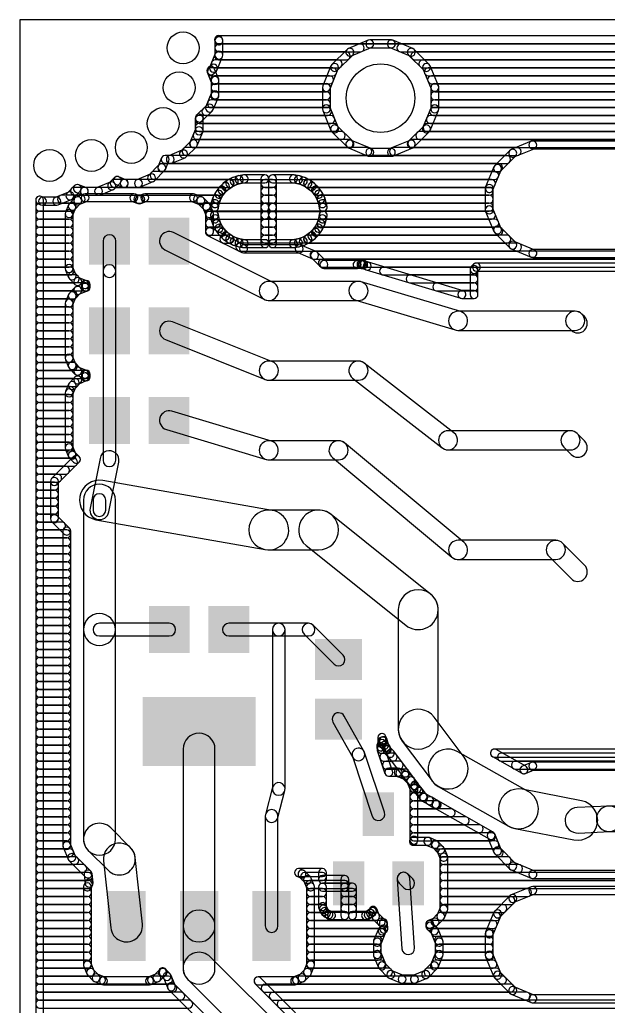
# Model space of a CAD drawing. Extents: x 0 to 96, y 0 to 55.
# Drawn here: x 0 to 18.76, y 23.55 to 55 of the extents above; entities that cross this region are included whole.
import ezdxf

# ---------------------------------------------------------------- set-up
doc = ezdxf.new("R2010")
doc.units = 0
doc.layers.add('16', color=174, linetype='CONTINUOUS')
doc.layers.add('20', color=178, linetype='CONTINUOUS')

# ---------------------------------------------------------------- blocks, each defined once
blk = doc.blocks.new('RECT')
blk.add_solid([(-0.5, -0.5), (0.5, -0.5), (-0.5, 0.5), (0.5, 0.5)])

msp = doc.modelspace()

# ---------------------------------------------------------------- linework, layer by layer
at = {"layer": '16'}
for points in [[(6.4673, 54.378), (6.4526, 54.4136, 1), (6.2179, 54.3164), (6.2327, 54.2808, 1)], [(6.3352, 54.238), (95.365, 54.238, 1), (95.365, 54.492), (6.3352, 54.492, 1)], [(6.339, 54.229), (95.365, 54.229, 1), (95.365, 54.483), (6.339, 54.483, 1)], [(6.477, 53.8746), (6.477, 54.3294, 1), (6.223, 54.3294), (6.223, 53.8746, 1)], [(6.35, 53.975), (10.8542, 53.975, 1), (10.8542, 54.229), (6.35, 54.229, 1)], [(10.4318, 54.054), (9.9459, 53.5682, 1), (10.1256, 53.3886), (10.6114, 53.8744, 1)], [(11.1078, 54.3445), (10.473, 54.0816, 1), (10.5702, 53.8469), (11.205, 54.1099, 1)], [(11.8436, 54.3542), (11.1564, 54.3542, 1), (11.1564, 54.1002), (11.8436, 54.1002, 1)], [(12.527, 54.0816), (11.8922, 54.3445, 1), (11.795, 54.1099), (12.4298, 53.8469, 1)], [(12.1458, 53.975), (61.8542, 53.975, 1), (61.8542, 54.229), (12.1458, 54.229, 1)], [(13.054, 53.5682), (12.5682, 54.054, 1), (12.3886, 53.8744), (12.8744, 53.3886, 1)], [(6.2933, 53.4059), (6.4673, 53.826, 1), (6.2327, 53.9232), (6.0587, 53.5031, 1)], [(6.339, 53.721), (10.4054, 53.721, 1), (10.4054, 53.975), (6.339, 53.975, 1)], [(12.5946, 53.721), (61.4054, 53.721, 1), (61.4054, 53.975), (12.5946, 53.975, 1)], [(6.3403, 53.108), (6.2108, 53.4206, 1), (5.9761, 53.3234), (6.1057, 53.0108, 1)], [(6.1833, 53.2822), (6.2658, 53.3647, 1), (6.0862, 53.5443), (6.0037, 53.4618, 1)], [(6.1068, 53.213), (9.9784, 53.213, 1), (9.9784, 53.467), (6.1068, 53.467, 1)], [(6.2338, 53.467), (10.1514, 53.467, 1), (10.1514, 53.721), (6.2338, 53.721, 1)], [(9.9184, 53.527), (9.6555, 52.8922, 1), (9.8901, 52.795), (10.1531, 53.4298, 1)], [(12.8486, 53.467), (61.1514, 53.467, 1), (61.1514, 53.721), (12.8486, 53.721, 1)], [(13.3445, 52.8922), (13.0816, 53.527, 1), (12.8469, 53.4298), (13.1099, 52.795, 1)], [(13.0216, 53.213), (60.9784, 53.213, 1), (60.9784, 53.467), (13.0216, 53.467, 1)], [(6.212, 52.959), (9.8732, 52.959, 1), (9.8732, 53.213), (6.212, 53.213, 1)], [(6.35, 52.6046), (6.35, 53.0594, 1), (6.096, 53.0594), (6.096, 52.6046, 1)], [(13.1268, 52.959), (60.8732, 52.959, 1), (60.8732, 53.213), (13.1268, 53.213, 1)], [(6.223, 52.705), (9.7728, 52.705, 1), (9.7728, 52.959), (6.223, 52.959, 1)], [(9.6458, 52.8436), (9.6458, 52.1564, 1), (9.8998, 52.1564), (9.8998, 52.8436, 1)], [(13.3542, 52.1564), (13.3542, 52.8436, 1), (13.1002, 52.8436), (13.1002, 52.1564, 1)], [(13.2272, 52.705), (60.7728, 52.705, 1), (60.7728, 52.959), (13.2272, 52.959, 1)], [(6.1663, 52.1359), (6.3403, 52.556, 1), (6.1057, 52.6532), (5.9317, 52.2331, 1)], [(6.212, 52.451), (9.7728, 52.451, 1), (9.7728, 52.705), (6.212, 52.705, 1)], [(13.2272, 52.451), (60.7728, 52.451, 1), (60.7728, 52.705), (13.2272, 52.705, 1)], [(5.8173, 51.7732), (6.1388, 52.0947, 1), (5.9592, 52.2743), (5.6377, 51.9528, 1)], [(6.1067, 52.197), (9.7728, 52.197, 1), (9.7728, 52.451), (6.1067, 52.451, 1)], [(9.6555, 52.1078), (9.9184, 51.473, 1), (10.1531, 51.5702), (9.8901, 52.205, 1)], [(13.0816, 51.473), (13.3445, 52.1078, 1), (13.1099, 52.205), (12.8469, 51.5702, 1)], [(13.2272, 52.197), (60.7728, 52.197, 1), (60.7728, 52.451), (13.2272, 52.451, 1)], [(5.7636, 51.7405), (5.776, 51.7457, 1), (5.6789, 51.9803), (5.6664, 51.9752, 1)], [(5.842, 51.4616), (5.842, 51.8578, 1), (5.588, 51.8578), (5.588, 51.4616, 1)], [(5.715, 51.689), (9.9138, 51.689, 1), (9.9138, 51.943), (5.715, 51.943, 1)], [(5.9344, 51.943), (9.8086, 51.943, 1), (9.8086, 52.197), (5.9344, 52.197, 1)], [(13.0862, 51.689), (60.9138, 51.689, 1), (60.9138, 51.943), (13.0862, 51.943, 1)], [(13.1914, 51.943), (60.8086, 51.943, 1), (60.8086, 52.197), (13.1914, 52.197, 1)], [(5.6583, 50.9929), (5.8323, 51.413, 1), (5.5977, 51.5102), (5.4237, 51.0901, 1)], [(5.715, 51.435), (10.019, 51.435, 1), (10.019, 51.689), (5.715, 51.689, 1)], [(9.9459, 51.4318), (10.4318, 50.9459, 1), (10.6114, 51.1256), (10.1256, 51.6114, 1)], [(12.5682, 50.9459), (13.054, 51.4318, 1), (12.8744, 51.6114), (12.3886, 51.1256, 1)], [(12.981, 51.435), (61.019, 51.435, 1), (61.019, 51.689), (12.981, 51.689, 1)], [(5.6514, 51.181), (10.2494, 51.181, 1), (10.2494, 51.435), (5.6514, 51.435, 1)], [(12.7506, 51.181), (61.2494, 51.181, 1), (61.2494, 51.435), (12.7506, 51.435, 1)], [(5.3093, 50.6302), (5.6308, 50.9517, 1), (5.4512, 51.1313), (5.1297, 50.8098, 1)], [(5.5461, 50.927), (10.5034, 50.927, 1), (10.5034, 51.181), (5.5461, 51.181, 1)], [(10.473, 50.9184), (11.1078, 50.6555, 1), (11.205, 50.8901), (10.5702, 51.1531, 1)], [(11.8922, 50.6555), (12.527, 50.9184, 1), (12.4298, 51.1531), (11.795, 50.8901, 1)], [(12.4966, 50.927), (61.5034, 50.927, 1), (61.5034, 51.181), (12.4966, 51.181, 1)], [(16.3006, 51.1245), (15.6658, 50.8616, 1), (15.763, 50.6269), (16.3978, 50.8899, 1)], [(19.2208, 51.1342), (16.3492, 51.1342, 1), (16.3492, 50.8802), (19.2208, 50.8802, 1)], [(4.6423, 50.2309), (4.7527, 50.4974, 1), (4.518, 50.5946), (4.4077, 50.3281, 1)], [(4.6354, 50.419), (4.7994, 50.419, 1), (4.7994, 50.673), (4.6354, 50.673, 1)], [(4.848, 50.4287), (5.2681, 50.6027, 1), (5.1709, 50.8373), (4.7508, 50.6633, 1)], [(4.7994, 50.419), (15.5162, 50.419, 1), (15.5162, 50.673), (4.7994, 50.673, 1)], [(5.2994, 50.673), (11.0908, 50.673, 1), (11.0908, 50.927), (5.2994, 50.927, 1)], [(11.1564, 50.6458), (11.8436, 50.6458, 1), (11.8436, 50.8998), (11.1564, 50.8998, 1)], [(11.9092, 50.673), (15.849, 50.673, 1), (15.849, 50.927), (11.9092, 50.927, 1)], [(15.6246, 50.834), (15.1387, 50.3482, 1), (15.3184, 50.1686), (15.8042, 50.6544, 1)], [(4.2933, 49.8682), (4.6148, 50.1897, 1), (4.4352, 50.3693), (4.1137, 50.0478, 1)], [(4.5301, 50.165), (15.2622, 50.165, 1), (15.2622, 50.419), (4.5301, 50.419, 1)], [(15.1112, 50.307), (14.8483, 49.6722, 1), (15.0829, 49.575), (15.3459, 50.2098, 1)], [(3.0233, 49.6142), (3.1956, 49.7865, 1), (3.016, 49.9661), (2.8437, 49.7938, 1)], [(3.0572, 49.759), (3.28, 49.6667, 1), (3.3772, 49.9013), (3.1544, 49.9937, 1)], [(3.832, 49.6667), (4.2521, 49.8407, 1), (4.1549, 50.0753), (3.7348, 49.9013, 1)], [(4.2834, 49.911), (15.1373, 49.911, 1), (15.1373, 50.165), (4.2834, 50.165, 1)], [(6.9531, 50.0237), (6.7984, 49.9735, 1), (6.8769, 49.7319), (7.0316, 49.7822, 1)], [(7.1331, 50.0538), (6.9724, 50.0284, 1), (7.0122, 49.7775), (7.1728, 49.803, 1)], [(7.8145, 50.0554), (7.153, 50.0554, 1), (7.153, 49.8014), (7.8145, 49.8014, 1)], [(7.9415, 49.018), (7.9415, 49.9284, 1), (7.6875, 49.9284), (7.6875, 49.018, 1)], [(8.722, 50.0554), (8.0605, 50.0554, 1), (8.0605, 49.8014), (8.722, 49.8014, 1)], [(7.9335, 49.9284), (7.9335, 49.018, 1), (8.1875, 49.018), (8.1875, 49.9284, 1)], [(8.9026, 50.0284), (8.7419, 50.0538, 1), (8.7022, 49.803), (8.8628, 49.7775, 1)], [(9.0766, 49.9735), (8.9219, 50.0237, 1), (8.8434, 49.7822), (8.9981, 49.7319, 1)], [(1.6898, 49.2967), (1.9256, 49.5325, 1), (1.746, 49.7121), (1.5102, 49.4763, 1)], [(1.7872, 49.505), (2.01, 49.4127, 1), (2.1072, 49.6473), (1.8844, 49.7397, 1)], [(2.562, 49.4127), (2.9821, 49.5867, 1), (2.8849, 49.8213), (2.4648, 49.6473, 1)], [(3.0134, 49.657), (3.3286, 49.657, 1), (3.3286, 49.911), (3.0134, 49.911, 1)], [(3.3286, 49.657), (3.7834, 49.657, 1), (3.7834, 49.911), (3.3286, 49.911, 1)], [(3.7834, 49.657), (6.7028, 49.657, 1), (6.7028, 49.911), (3.7834, 49.911, 1)], [(6.3433, 49.6429), (6.2477, 49.5113, 1), (6.4532, 49.362), (6.5488, 49.4936, 1)], [(6.4713, 49.773), (6.3563, 49.658, 1), (6.5359, 49.4784), (6.6509, 49.5934, 1)], [(6.618, 49.8816), (6.4864, 49.786, 1), (6.6357, 49.5805), (6.7673, 49.6761, 1)], [(6.78, 49.9658), (6.635, 49.892, 1), (6.7503, 49.6657), (6.8953, 49.7395, 1)], [(7.8145, 49.657), (8.0605, 49.657, 1), (8.0605, 49.911), (7.8145, 49.911, 1)], [(9.24, 49.892), (9.095, 49.9658, 1), (8.9797, 49.7395), (9.1247, 49.6657, 1)], [(9.1722, 49.657), (15.0321, 49.657, 1), (15.0321, 49.911), (9.1722, 49.911, 1)], [(9.3886, 49.786), (9.257, 49.8816, 1), (9.1077, 49.6761), (9.2393, 49.5805, 1)], [(9.5187, 49.658), (9.4037, 49.773, 1), (9.2241, 49.5934), (9.3391, 49.4784, 1)], [(9.6273, 49.5113), (9.5317, 49.6429, 1), (9.3262, 49.4936), (9.4218, 49.362, 1)], [(14.8386, 49.6236), (14.8386, 48.9364, 1), (15.0926, 48.9364), (15.0926, 49.6236, 1)], [(0.5864, 49.1325), (0.6765, 49.0952, 1), (0.7737, 49.3298), (0.6836, 49.3672, 1)], [(0.762, 17.5895), (0.762, 49.2498, 1), (0.508, 49.2498), (0.508, 17.5895, 1)], [(1.2285, 49.0952), (1.6486, 49.2692, 1), (1.5514, 49.5038), (1.1313, 49.3298, 1)], [(1.3332, 49.149), (1.9594, 49.149, 1), (1.9594, 49.403), (1.3332, 49.403, 1)], [(1.7434, 49.403), (2.0586, 49.403, 1), (2.0586, 49.657), (1.7434, 49.657, 1)], [(2.0351, 49.4448), (1.8017, 49.3482, 1), (1.8989, 49.1135), (2.1323, 49.2102, 1)], [(2.0586, 49.403), (2.5134, 49.403, 1), (2.5134, 49.657), (2.0586, 49.657, 1)], [(3.6363, 49.4545), (2.0837, 49.4545, 1), (2.0837, 49.2005), (3.6363, 49.2005, 1)], [(2.5134, 49.403), (6.4183, 49.403, 1), (6.4183, 49.657), (2.5134, 49.657, 1)], [(3.8586, 49.3729), (3.6849, 49.4448, 1), (3.5877, 49.2102), (3.7614, 49.1382, 1)], [(3.7606, 49.149), (3.8594, 49.149, 1), (3.8594, 49.403), (3.7606, 49.403, 1)], [(3.9351, 49.4448), (3.7614, 49.3729, 1), (3.8586, 49.1382), (4.0323, 49.2102, 1)], [(5.5363, 49.4545), (3.9837, 49.4545, 1), (3.9837, 49.2005), (5.5363, 49.2005, 1)], [(5.8183, 49.3482), (5.5849, 49.4448, 1), (5.4877, 49.2102), (5.7211, 49.1135, 1)], [(5.6606, 49.149), (6.2715, 49.149, 1), (6.2715, 49.403), (5.6606, 49.403, 1)], [(6.1558, 49.3309), (6.1056, 49.1762, 1), (6.3471, 49.0977), (6.3974, 49.2524, 1)], [(6.2373, 49.4943), (6.1635, 49.3493, 1), (6.3898, 49.234), (6.4636, 49.379, 1)], [(7.8145, 49.403), (8.0605, 49.403, 1), (8.0605, 49.657), (7.8145, 49.657, 1)], [(7.8145, 49.149), (8.0605, 49.149, 1), (8.0605, 49.403), (7.8145, 49.403, 1)], [(9.4567, 49.403), (14.9656, 49.403, 1), (14.9656, 49.657), (9.4567, 49.657, 1)], [(9.7115, 49.3493), (9.6377, 49.4943, 1), (9.4114, 49.379), (9.4852, 49.234, 1)], [(9.7694, 49.1762), (9.7192, 49.3309, 1), (9.4776, 49.2524), (9.5279, 49.0977, 1)], [(9.6035, 49.149), (14.9656, 49.149, 1), (14.9656, 49.403), (9.6035, 49.403, 1)], [(0.635, 48.895), (1.6592, 48.895, 1), (1.6592, 49.149), (0.635, 49.149, 1)], [(0.7251, 49.0855), (1.1799, 49.0855, 1), (1.1799, 49.3395), (0.7251, 49.3395, 1)], [(1.5543, 49.1008), (1.4577, 48.8674, 1), (1.6923, 48.7702), (1.789, 49.0036, 1)], [(1.7605, 49.3206), (1.5819, 49.142, 1), (1.7615, 48.9624), (1.9401, 49.141, 1)], [(6.0381, 49.142), (5.8595, 49.3206, 1), (5.6799, 49.141), (5.8585, 48.9624, 1)], [(6.1623, 48.8674), (6.0657, 49.1008, 1), (5.831, 49.0036), (5.9277, 48.7702, 1)], [(5.9608, 48.895), (6.2081, 48.895, 1), (6.2081, 49.149), (5.9608, 49.149, 1)], [(6.1009, 49.1569), (6.0821, 49.0379, 1), (6.3329, 48.9981), (6.3518, 49.1171, 1)], [(6.2075, 48.891), (7.8145, 48.891, 1), (7.8145, 49.145), (6.2075, 49.145, 1)], [(7.8145, 48.895), (8.0605, 48.895, 1), (8.0605, 49.149), (7.8145, 49.149, 1)], [(7.6875, 49.018), (7.6875, 48.772, 1), (7.9415, 48.772), (7.9415, 49.018, 1)], [(8.0605, 49.145), (7.8145, 49.145, 1), (7.8145, 48.891), (8.0605, 48.891, 1)], [(8.1875, 48.772), (8.1875, 49.018, 1), (7.9335, 49.018), (7.9335, 48.772, 1)], [(8.0605, 48.891), (9.6675, 48.891, 1), (9.6675, 49.145), (8.0605, 49.145, 1)], [(9.7929, 49.0379), (9.7741, 49.1569, 1), (9.5232, 49.1171), (9.5421, 48.9981, 1)], [(9.6669, 48.895), (14.9656, 48.895, 1), (14.9656, 49.149), (9.6669, 49.149, 1)], [(14.8483, 48.8878), (15.1112, 48.253, 1), (15.3459, 48.3502), (15.0829, 48.985, 1)], [(0.635, 48.641), (1.575, 48.641, 1), (1.575, 48.895), (0.635, 48.895, 1)], [(1.448, 48.8188), (1.448, 47.0662, 1), (1.702, 47.0662), (1.702, 48.8188, 1)], [(6.172, 48.2375), (6.172, 48.8188, 1), (5.918, 48.8188), (5.918, 48.2375, 1)], [(6.045, 48.641), (6.2081, 48.641, 1), (6.2081, 48.895), (6.045, 48.895, 1)], [(7.8145, 48.899), (6.2075, 48.899, 1), (6.2075, 48.645), (7.8145, 48.645, 1)], [(6.0821, 48.7521), (6.1009, 48.6331, 1), (6.3518, 48.6729), (6.3329, 48.7919, 1)], [(6.1056, 48.6138), (6.1558, 48.4591, 1), (6.3974, 48.5376), (6.3471, 48.6923, 1)], [(7.9415, 47.8616), (7.9415, 48.772, 1), (7.6875, 48.772), (7.6875, 47.8616, 1)], [(7.8145, 48.645), (8.0605, 48.645, 1), (8.0605, 48.899), (7.8145, 48.899, 1)], [(7.8145, 48.641), (8.0605, 48.641, 1), (8.0605, 48.895), (7.8145, 48.895, 1)], [(7.9335, 48.772), (7.9335, 47.8616, 1), (8.1875, 47.8616), (8.1875, 48.772, 1)], [(9.6675, 48.899), (8.0605, 48.899, 1), (8.0605, 48.645), (9.6675, 48.645, 1)], [(9.7192, 48.4591), (9.7694, 48.6138, 1), (9.5279, 48.6923), (9.4776, 48.5376, 1)], [(9.7741, 48.6331), (9.7929, 48.7521, 1), (9.5421, 48.7919), (9.5232, 48.6729, 1)], [(9.6669, 48.641), (15.0354, 48.641, 1), (15.0354, 48.895), (9.6669, 48.895, 1)], [(0.635, 48.387), (1.575, 48.387, 1), (1.575, 48.641), (0.635, 48.641, 1)], [(6.045, 48.387), (6.2715, 48.387, 1), (6.2715, 48.641), (6.045, 48.641, 1)], [(6.1635, 48.4407), (6.2373, 48.2957, 1), (6.4636, 48.411), (6.3898, 48.556, 1)], [(6.2477, 48.2787), (6.3433, 48.1471, 1), (6.5488, 48.2964), (6.4532, 48.428, 1)], [(7.8145, 48.387), (8.0605, 48.387, 1), (8.0605, 48.641), (7.8145, 48.641, 1)], [(9.5317, 48.1471), (9.6273, 48.2787, 1), (9.4218, 48.428), (9.3262, 48.2964, 1)], [(9.6377, 48.2957), (9.7115, 48.4407, 1), (9.4852, 48.556), (9.4114, 48.411, 1)], [(9.6035, 48.387), (15.1406, 48.387, 1), (15.1406, 48.641), (9.6035, 48.641, 1)], [(0.635, 48.133), (1.575, 48.133, 1), (1.575, 48.387), (0.635, 48.387, 1)], [(0.635, 47.879), (1.575, 47.879, 1), (1.575, 48.133), (0.635, 48.133, 1)], [(2.6568, 47.943), (2.6543, 46.988, 1), (3.0607, 46.987), (3.0632, 47.942, 1)], [(8.0737, 46.6277), (4.8962, 48.2152, 1), (4.6238, 47.6698), (7.8013, 46.0823, 1)], [(6.045, 48.133), (6.4183, 48.133, 1), (6.4183, 48.387), (6.045, 48.387, 1)], [(7.1912, 47.8068), (6.1018, 48.3511, 1), (5.9882, 48.1239), (7.0777, 47.5796, 1)], [(6.3563, 48.132), (6.4713, 48.017, 1), (6.6509, 48.1966), (6.5359, 48.3116, 1)], [(6.5084, 47.879), (6.7028, 47.879, 1), (6.7028, 48.133), (6.5084, 48.133, 1)], [(6.4864, 48.004), (6.618, 47.9084, 1), (6.7673, 48.1139), (6.6357, 48.2095, 1)], [(6.635, 47.898), (6.78, 47.8242, 1), (6.8953, 48.0505), (6.7503, 48.1243, 1)], [(7.8145, 48.133), (8.0605, 48.133, 1), (8.0605, 48.387), (7.8145, 48.387, 1)], [(7.8145, 47.879), (8.0605, 47.879, 1), (8.0605, 48.133), (7.8145, 48.133, 1)], [(9.095, 47.8242), (9.24, 47.898, 1), (9.1247, 48.1243), (8.9797, 48.0505, 1)], [(9.1722, 47.879), (15.5242, 47.879, 1), (15.5242, 48.133), (9.1722, 48.133, 1)], [(9.257, 47.9084), (9.3886, 48.004, 1), (9.2393, 48.2095), (9.1077, 48.1139, 1)], [(9.4037, 48.017), (9.5187, 48.132, 1), (9.3391, 48.3116), (9.2241, 48.1966, 1)], [(9.4567, 48.133), (15.2702, 48.133, 1), (15.2702, 48.387), (9.4567, 48.387, 1)], [(15.1387, 48.2118), (15.6246, 47.7259, 1), (15.8042, 47.9056), (15.3184, 48.3914, 1)], [(0.635, 47.625), (1.575, 47.625, 1), (1.575, 47.879), (0.635, 47.879, 1)], [(6.7984, 47.8165), (6.9531, 47.7663, 1), (7.0316, 48.0078), (6.8769, 48.0581, 1)], [(6.9724, 47.7616), (7.1331, 47.7362, 1), (7.1728, 47.987), (7.0122, 48.0125, 1)], [(7.0168, 47.625), (15.8683, 47.625, 1), (15.8683, 47.879), (7.0168, 47.879, 1)], [(8.9069, 47.8202), (7.1344, 47.8202, 1), (7.1344, 47.5662), (8.9069, 47.5662, 1)], [(7.153, 47.7346), (7.8145, 47.7346, 1), (7.8145, 47.9886), (7.153, 47.9886, 1)], [(8.0605, 47.7346), (8.722, 47.7346, 1), (8.722, 47.9886), (8.0605, 47.9886, 1)], [(8.7419, 47.7362), (8.9026, 47.7616, 1), (8.8628, 48.0125), (8.7022, 47.987, 1)], [(8.9219, 47.7663), (9.0766, 47.8165, 1), (8.9981, 48.0581), (8.8434, 48.0078, 1)], [(9.4473, 47.6068), (8.9555, 47.8105, 1), (8.8583, 47.5759), (9.3501, 47.3721, 1)], [(15.6658, 47.6984), (16.3006, 47.4355, 1), (16.3978, 47.6701), (15.763, 47.9331, 1)], [(0.635, 47.371), (1.575, 47.371, 1), (1.575, 47.625), (0.635, 47.625, 1)], [(9.3781, 47.371), (23.6815, 47.371, 1), (23.6815, 47.625), (9.3781, 47.625, 1)], [(9.7848, 47.283), (9.4885, 47.5793, 1), (9.3089, 47.3997), (9.6052, 47.1034, 1)], [(16.3492, 47.4258), (19.2208, 47.4258, 1), (19.2208, 47.6798), (16.3492, 47.6798, 1)], [(0.635, 47.117), (1.575, 47.117, 1), (1.575, 47.371), (0.635, 47.371, 1)], [(1.4577, 47.0176), (1.5543, 46.7842, 1), (1.789, 46.8814), (1.6923, 47.1148, 1)], [(2.6543, 46.9875), (2.6543, 40.9575, 1), (3.0607, 40.9575), (3.0607, 46.9875, 1)], [(9.6442, 47.117), (23.6, 47.117, 1), (23.6, 47.371), (9.6442, 47.371, 1)], [(10.7525, 47.3202), (9.695, 47.3202, 1), (9.695, 47.0662), (10.7525, 47.0662, 1)], [(10.8633, 47.3321), (10.7397, 47.3195, 1), (10.7654, 47.0668), (10.889, 47.0794, 1)], [(10.9545, 47.3148), (10.9127, 47.3274, 1), (10.8397, 47.0841), (10.8815, 47.0716, 1)], [(10.9617, 47.3202), (10.918, 47.3202, 1), (10.918, 47.0662), (10.9617, 47.0662, 1)], [(11.1251, 47.263), (11.0103, 47.3105, 1), (10.9131, 47.0759), (11.0279, 47.0283, 1)], [(14.1295, 46.3623), (11.113, 47.2673, 1), (11.04, 47.024), (14.0565, 46.1191, 1)], [(14.4626, 47.2068), (14.3882, 47.1324, 1), (14.5678, 46.9528), (14.6422, 47.0272, 1)], [(21.3251, 47.244), (14.5524, 47.244, 1), (14.5524, 46.99), (21.3251, 46.99, 1)], [(0.635, 46.863), (1.6066, 46.863, 1), (1.6066, 47.117), (0.635, 47.117, 1)], [(0.635, 46.609), (1.7685, 46.609, 1), (1.7685, 46.863), (0.635, 46.863, 1)], [(1.5819, 46.743), (1.7605, 46.5644, 1), (1.9401, 46.744), (1.7615, 46.9226, 1)], [(11.5953, 46.863), (14.478, 46.863, 1), (14.478, 47.117), (11.5953, 47.117, 1)], [(12.442, 46.609), (14.478, 46.609, 1), (14.478, 46.863), (12.442, 46.863, 1)], [(14.351, 47.0426), (14.351, 46.2407, 1), (14.605, 46.2407), (14.605, 47.0426, 1)], [(0.635, 46.355), (2.1209, 46.355, 1), (2.1209, 46.609), (0.635, 46.609, 1)], [(1.8017, 46.5368), (2.0351, 46.4402, 1), (2.1323, 46.6748), (1.8989, 46.7715, 1)], [(2.0351, 46.5873), (1.8017, 46.4907, 1), (1.8989, 46.256), (2.1323, 46.3527, 1)], [(2.0837, 46.4305), (2.1209, 46.4305, 1), (2.1209, 46.6845), (2.0837, 46.6845, 1)], [(2.1209, 46.597), (2.0837, 46.597, 1), (2.0837, 46.343), (2.1209, 46.343, 1)], [(1.9939, 46.5575), (1.9939, 46.47, 1), (2.2479, 46.47), (2.2479, 46.5575, 1)], [(10.795, 46.6598), (7.9375, 46.6598, 1), (7.9375, 46.0502), (10.795, 46.0502, 1)], [(14.0576, 45.6944), (10.8826, 46.6469, 1), (10.7074, 46.0631), (13.8824, 45.1106, 1)], [(13.2887, 46.355), (14.478, 46.355, 1), (14.478, 46.609), (13.2887, 46.609, 1)], [(0.635, 46.101), (1.705, 46.101, 1), (1.705, 46.355), (0.635, 46.355, 1)], [(1.5543, 46.2433), (1.4577, 46.0099, 1), (1.6923, 45.9127), (1.789, 46.1461, 1)], [(1.7605, 46.4631), (1.5819, 46.2845, 1), (1.7615, 46.1049), (1.9401, 46.2835, 1)], [(14.478, 46.3677), (14.093, 46.3677, 1), (14.093, 46.1137), (14.478, 46.1137, 1)], [(0.635, 45.847), (1.5803, 45.847, 1), (1.5803, 46.101), (0.635, 46.101, 1)], [(1.448, 45.9613), (1.448, 44.2087, 1), (1.702, 44.2087), (1.702, 45.9613, 1)], [(0.635, 45.593), (1.575, 45.593, 1), (1.575, 45.847), (0.635, 45.847, 1)], [(17.7025, 45.7073), (13.97, 45.7073, 1), (13.97, 45.0977), (17.7025, 45.0977, 1)], [(18.0005, 45.5355), (17.918, 45.618, 1), (17.487, 45.187), (17.5695, 45.1045, 1)], [(0.635, 45.339), (1.575, 45.339, 1), (1.575, 45.593), (0.635, 45.593, 1)], [(0.635, 45.085), (1.575, 45.085, 1), (1.575, 45.339), (0.635, 45.339, 1)], [(8.0506, 44.098), (4.8731, 45.368, 1), (4.6469, 44.802), (7.8244, 43.532, 1)], [(0.635, 44.831), (1.575, 44.831, 1), (1.575, 45.085), (0.635, 45.085, 1)], [(0.635, 44.577), (1.575, 44.577, 1), (1.575, 44.831), (0.635, 44.831, 1)], [(0.635, 44.323), (1.575, 44.323, 1), (1.575, 44.577), (0.635, 44.577, 1)], [(0.635, 44.069), (1.5803, 44.069, 1), (1.5803, 44.323), (0.635, 44.323, 1)], [(0.635, 43.815), (1.705, 43.815, 1), (1.705, 44.069), (0.635, 44.069, 1)], [(1.4577, 44.1601), (1.5543, 43.9267, 1), (1.789, 44.0239), (1.6923, 44.2573, 1)], [(1.5819, 43.8855), (1.7605, 43.7069, 1), (1.9401, 43.8865), (1.7615, 44.0651, 1)], [(10.795, 44.1198), (7.9375, 44.1198, 1), (7.9375, 43.5102), (10.795, 43.5102, 1)], [(13.8396, 41.8331), (10.9821, 44.0556, 1), (10.6079, 43.5744), (13.4654, 41.3519, 1)], [(0.635, 43.561), (2.1209, 43.561, 1), (2.1209, 43.815), (0.635, 43.815, 1)], [(1.8017, 43.6793), (2.0351, 43.5827, 1), (2.1323, 43.8173), (1.8989, 43.914, 1)], [(2.0351, 43.7298), (1.8017, 43.6332, 1), (1.8989, 43.3985), (2.1323, 43.4952, 1)], [(2.0837, 43.573), (2.1209, 43.573, 1), (2.1209, 43.827), (2.0837, 43.827, 1)], [(2.1209, 43.7395), (2.0837, 43.7395, 1), (2.0837, 43.4855), (2.1209, 43.4855, 1)], [(1.9939, 43.7), (1.9939, 43.6125, 1), (2.2479, 43.6125), (2.2479, 43.7, 1)], [(0.635, 43.307), (1.7685, 43.307, 1), (1.7685, 43.561), (0.635, 43.561, 1)], [(1.5543, 43.3858), (1.4577, 43.1524, 1), (1.6923, 43.0552), (1.789, 43.2886, 1)], [(1.7605, 43.6056), (1.5819, 43.427, 1), (1.7615, 43.2474), (1.9401, 43.426, 1)], [(0.635, 43.053), (1.6066, 43.053, 1), (1.6066, 43.307), (0.635, 43.307, 1)], [(1.448, 43.1038), (1.448, 41.3512, 1), (1.702, 41.3512), (1.702, 43.1038, 1)], [(0.635, 42.799), (1.575, 42.799, 1), (1.575, 43.053), (0.635, 43.053, 1)], [(0.635, 42.545), (1.575, 42.545, 1), (1.575, 42.799), (0.635, 42.799, 1)], [(0.635, 42.291), (1.575, 42.291, 1), (1.575, 42.545), (0.635, 42.545, 1)], [(8.025, 41.567), (4.8475, 42.5195, 1), (4.6725, 41.9355), (7.85, 40.983, 1)], [(0.635, 42.037), (1.575, 42.037, 1), (1.575, 42.291), (0.635, 42.291, 1)], [(0.635, 41.783), (1.575, 41.783, 1), (1.575, 42.037), (0.635, 42.037, 1)], [(17.5525, 41.8973), (13.6525, 41.8973, 1), (13.6525, 41.2877), (17.5525, 41.2877, 1)], [(18.0005, 41.5755), (17.768, 41.808, 1), (17.337, 41.377), (17.5695, 41.1445, 1)], [(0.635, 41.529), (1.575, 41.529, 1), (1.575, 41.783), (0.635, 41.783, 1)], [(0.635, 41.275), (1.575, 41.275, 1), (1.575, 41.529), (0.635, 41.529, 1)], [(10.16, 41.5798), (7.9375, 41.5798, 1), (7.9375, 40.9702), (10.16, 40.9702, 1)], [(14.1651, 38.3342), (10.3551, 41.5092, 1), (9.9649, 41.0408), (13.7749, 37.8658, 1)], [(0.635, 41.021), (1.6592, 41.021, 1), (1.6592, 41.275), (0.635, 41.275, 1)], [(1.4577, 41.3026), (1.5543, 41.0692, 1), (1.789, 41.1664), (1.6923, 41.3998, 1)], [(1.5819, 41.028), (1.7164, 40.8934, 1), (1.896, 41.0731), (1.7615, 41.2076, 1)], [(2.5586, 41.0173), (2.2411, 39.4298, 1), (2.8389, 39.3102), (3.1564, 40.8977, 1)], [(0.635, 40.767), (1.717, 40.767, 1), (1.717, 41.021), (0.635, 41.021, 1)], [(1.7164, 41.0731), (1.0151, 40.3717, 1), (1.1947, 40.1921), (1.896, 40.8935, 1)], [(0.635, 40.513), (1.463, 40.513, 1), (1.463, 40.767), (0.635, 40.767, 1)], [(0.635, 40.259), (1.209, 40.259, 1), (1.209, 40.513), (0.635, 40.513, 1)], [(0.635, 40.005), (1.1049, 40.005, 1), (1.1049, 40.259), (0.635, 40.259, 1)], [(0.9779, 40.2819), (0.9779, 39.0931, 1), (1.2319, 39.0931), (1.2319, 40.2819, 1)], [(2.4296, 39.0622), (7.8271, 38.1097, 1), (8.0479, 39.3603), (2.6504, 40.3128, 1)], [(0.635, 39.751), (1.1049, 39.751, 1), (1.1049, 40.005), (0.635, 40.005, 1)], [(2.032, 39.6875), (2.032, 35.56, 1), (3.048, 35.56), (3.048, 39.6875, 1)], [(0.635, 39.497), (1.1049, 39.497, 1), (1.1049, 39.751), (0.635, 39.751, 1)], [(2.7432, 39.37), (2.7432, 39.6875, 1), (2.3368, 39.6875), (2.3368, 39.37, 1)], [(0.635, 39.243), (1.1049, 39.243, 1), (1.1049, 39.497), (0.635, 39.497, 1)], [(7.9375, 38.1), (9.525, 38.1, 1), (9.525, 39.37), (7.9375, 39.37, 1)], [(9.1283, 38.2391), (12.3033, 35.6991, 1), (13.0967, 36.6909), (9.9217, 39.2309, 1)], [(0.635, 38.989), (1.1049, 38.989, 1), (1.1049, 39.243), (0.635, 39.243, 1)], [(1.0151, 39.0033), (1.4088, 38.6096, 1), (1.5884, 38.7892), (1.1947, 39.1829, 1)], [(0.635, 38.735), (1.336, 38.735, 1), (1.336, 38.989), (0.635, 38.989, 1)], [(0.635, 38.481), (1.4986, 38.481, 1), (1.4986, 38.735), (0.635, 38.735, 1)], [(1.3716, 38.6994), (1.3716, 28.6727, 1), (1.6256, 28.6727), (1.6256, 38.6994, 1)], [(0.635, 38.227), (1.4986, 38.227, 1), (1.4986, 38.481), (0.635, 38.481, 1)], [(17.085, 38.4048), (13.97, 38.4048, 1), (13.97, 37.7952), (17.085, 37.7952, 1)], [(18.0005, 37.6155), (17.3005, 38.3155, 1), (16.8695, 37.8845), (17.5695, 37.1845, 1)], [(0.635, 37.973), (1.4986, 37.973, 1), (1.4986, 38.227), (0.635, 38.227, 1)], [(0.635, 37.719), (1.4986, 37.719, 1), (1.4986, 37.973), (0.635, 37.973, 1)], [(0.635, 37.465), (1.4986, 37.465, 1), (1.4986, 37.719), (0.635, 37.719, 1)], [(0.635, 37.211), (1.4986, 37.211, 1), (1.4986, 37.465), (0.635, 37.465, 1)], [(0.635, 36.957), (1.4986, 36.957, 1), (1.4986, 37.211), (0.635, 37.211, 1)], [(0.635, 36.703), (1.4986, 36.703, 1), (1.4986, 36.957), (0.635, 36.957, 1)], [(12.065, 36.195), (12.065, 32.385, 1), (13.335, 32.385), (13.335, 36.195, 1)], [(0.635, 36.449), (1.4986, 36.449, 1), (1.4986, 36.703), (0.635, 36.703, 1)], [(0.635, 36.195), (1.4986, 36.195, 1), (1.4986, 36.449), (0.635, 36.449, 1)], [(0.635, 35.941), (1.4986, 35.941, 1), (1.4986, 36.195), (0.635, 36.195, 1)], [(0.635, 35.687), (1.4986, 35.687, 1), (1.4986, 35.941), (0.635, 35.941, 1)], [(2.032, 35.56), (2.032, 28.8798, 1), (3.048, 28.8798), (3.048, 35.56, 1)], [(0.635, 35.433), (1.4986, 35.433, 1), (1.4986, 35.687), (0.635, 35.687, 1)], [(4.765, 35.7632), (2.54, 35.7632, 1), (2.54, 35.3568), (4.765, 35.3568, 1)], [(6.665, 35.3568), (8.255, 35.3568, 1), (8.255, 35.7632), (6.665, 35.7632, 1)], [(8.255, 35.3568), (9.205, 35.3568, 1), (9.205, 35.7632), (8.255, 35.7632, 1)], [(8.4582, 30.48), (8.4582, 35.56, 1), (8.0518, 35.56), (8.0518, 30.48, 1)], [(9.0613, 35.4163), (10.0163, 34.4613, 1), (10.3037, 34.7487), (9.3487, 35.7037, 1)], [(0.635, 35.179), (1.4986, 35.179, 1), (1.4986, 35.433), (0.635, 35.433, 1)], [(0.635, 34.925), (1.4986, 34.925, 1), (1.4986, 35.179), (0.635, 35.179, 1)], [(0.635, 34.671), (1.4986, 34.671, 1), (1.4986, 34.925), (0.635, 34.925, 1)], [(0.635, 34.417), (1.4986, 34.417, 1), (1.4986, 34.671), (0.635, 34.671, 1)], [(0.635, 34.163), (1.4986, 34.163, 1), (1.4986, 34.417), (0.635, 34.417, 1)], [(0.635, 33.909), (1.4986, 33.909, 1), (1.4986, 34.163), (0.635, 34.163, 1)], [(0.635, 33.655), (1.4986, 33.655, 1), (1.4986, 33.909), (0.635, 33.909, 1)], [(0.635, 33.401), (1.4986, 33.401, 1), (1.4986, 33.655), (0.635, 33.655, 1)], [(0.635, 33.147), (1.4986, 33.147, 1), (1.4986, 33.401), (0.635, 33.401, 1)], [(0.635, 32.893), (1.4986, 32.893, 1), (1.4986, 33.147), (0.635, 33.147, 1)], [(0.635, 32.639), (1.4986, 32.639, 1), (1.4986, 32.893), (0.635, 32.893, 1)], [(9.983, 32.6051), (10.618, 31.4801, 1), (10.972, 31.6799), (10.337, 32.8049, 1)], [(12.192, 32.004), (13.1445, 30.734, 1), (14.1605, 31.496), (13.208, 32.766, 1)], [(0.635, 32.385), (1.4986, 32.385, 1), (1.4986, 32.639), (0.635, 32.639, 1)], [(0.635, 32.131), (1.4986, 32.131, 1), (1.4986, 32.385), (0.635, 32.385, 1)], [(0.635, 31.877), (1.4986, 31.877, 1), (1.4986, 32.131), (0.635, 32.131, 1)], [(6.223, 26.1112), (6.223, 31.75, 1), (5.207, 31.75), (5.207, 26.1112, 1)], [(11.672, 31.9287), (11.672, 32.1203, 1), (11.418, 32.1203), (11.418, 31.9287, 1)], [(11.4277, 32.0717), (11.4714, 31.966, 1), (11.7061, 32.0632), (11.6623, 32.1689, 1)], [(11.545, 31.877), (11.5915, 31.877, 1), (11.5915, 32.131), (11.545, 32.131, 1)], [(11.4657, 31.9831), (11.5028, 31.8384, 1), (11.7489, 31.9014), (11.7118, 32.0461, 1)], [(0.635, 31.623), (1.4986, 31.623, 1), (1.4986, 31.877), (0.635, 31.877, 1)], [(10.6022, 31.5157), (11.2372, 29.6107, 1), (11.6228, 29.7393), (10.9878, 31.6443, 1)], [(11.6196, 31.7769), (11.6623, 31.8801, 1), (11.4277, 31.9773), (11.3849, 31.8741, 1)], [(11.6191, 31.8769), (11.6128, 31.888, 1), (11.3917, 31.7631), (11.3979, 31.752, 1)], [(11.6433, 31.7579), (11.6346, 31.8298, 1), (11.3824, 31.7991), (11.3912, 31.7272, 1)], [(11.5163, 31.623), (11.6984, 31.623, 1), (11.6984, 31.877), (11.5163, 31.877, 1)], [(11.8819, 31.0502), (11.6377, 31.7828, 1), (11.3968, 31.7024), (11.641, 30.9698, 1)], [(11.5242, 31.7937), (11.5753, 31.7256, 1), (11.7785, 31.878), (11.7274, 31.9461, 1)], [(11.5596, 31.7532), (11.5921, 31.6746, 1), (11.8268, 31.7718), (11.7942, 31.8504, 1)], [(11.6197, 31.6334), (11.7253, 31.5277, 1), (11.9049, 31.7073), (11.7993, 31.813, 1)], [(0.635, 31.369), (1.4986, 31.369, 1), (1.4986, 31.623), (0.635, 31.623, 1)], [(11.5994, 31.369), (11.9062, 31.369, 1), (11.9062, 31.623), (11.5994, 31.623, 1)], [(11.7135, 31.5413), (12.4838, 30.5143, 1), (12.687, 30.6667), (11.9167, 31.6937, 1)], [(13.3396, 30.5625), (15.5821, 29.2925, 1), (16.2079, 30.3975), (13.9654, 31.6675, 1)], [(16.1296, 31.2008), (15.1891, 31.7335, 1), (15.0639, 31.5125), (16.0045, 30.9798, 1)], [(15.1265, 31.496), (21.3251, 31.496, 1), (21.3251, 31.75), (15.1265, 31.75, 1)], [(15.3507, 31.369), (22.0113, 31.369, 1), (22.0113, 31.623), (15.3507, 31.623, 1)], [(0.635, 31.115), (1.4986, 31.115, 1), (1.4986, 31.369), (0.635, 31.369, 1)], [(11.6841, 31.115), (12.0967, 31.115, 1), (12.0967, 31.369), (11.6841, 31.369, 1)], [(12.0563, 31.137), (11.7614, 31.137, 1), (11.7614, 30.883), (12.0563, 30.883, 1)], [(12.3383, 31.0307), (12.1049, 31.1273, 1), (12.0077, 30.8927), (12.2411, 30.796, 1)], [(15.7992, 31.115), (21.7377, 31.115, 1), (21.7377, 31.369), (15.7992, 31.369, 1)], [(16.3006, 31.3245), (16.0185, 31.2076, 1), (16.1157, 30.973), (16.3978, 31.0899, 1)], [(19.2208, 31.3342), (16.3492, 31.3342, 1), (16.3492, 31.0802), (19.2208, 31.0802, 1)], [(0.635, 30.861), (1.4986, 30.861, 1), (1.4986, 31.115), (0.635, 31.115, 1)], [(0.635, 30.607), (1.4986, 30.607, 1), (1.4986, 30.861), (0.635, 30.861, 1)], [(12.1094, 30.861), (12.2872, 30.861, 1), (12.2872, 31.115), (12.1094, 31.115, 1)], [(12.5581, 30.8245), (12.3795, 31.0031, 1), (12.1999, 30.8235), (12.3785, 30.6449, 1)], [(12.6823, 30.5499), (12.5857, 30.7833, 1), (12.351, 30.6861), (12.4477, 30.4527, 1)], [(12.4686, 30.607), (12.4777, 30.607, 1), (12.4777, 30.861), (12.4686, 30.861, 1)], [(0.635, 30.353), (1.4986, 30.353, 1), (1.4986, 30.607), (0.635, 30.607, 1)], [(8.2228, 29.5644), (8.4514, 30.428, 1), (8.0586, 30.532), (7.83, 29.6684, 1)], [(12.692, 28.8487), (12.692, 30.5013, 1), (12.438, 30.5013), (12.438, 28.8487, 1)], [(12.565, 30.353), (12.666, 30.353, 1), (12.666, 30.607), (12.565, 30.607, 1)], [(12.463, 30.5566), (12.4661, 30.5454, 1), (12.7109, 30.6131), (12.7078, 30.6244, 1)], [(12.4884, 30.5011), (12.6244, 30.3268, 1), (12.8247, 30.4831), (12.6886, 30.6574, 1)], [(12.6229, 30.3287), (12.7556, 30.1518, 1), (12.9588, 30.3042), (12.8262, 30.4811, 1)], [(0.635, 30.099), (1.4986, 30.099, 1), (1.4986, 30.353), (0.635, 30.353, 1)], [(12.565, 30.099), (12.8607, 30.099, 1), (12.8607, 30.353), (12.565, 30.353, 1)], [(12.7925, 30.1187), (12.8026, 30.1128, 1), (12.932, 30.3314), (12.9219, 30.3373, 1)], [(12.7672, 30.1439), (12.7744, 30.1347, 1), (12.9746, 30.291), (12.9674, 30.3002, 1)], [(12.8119, 30.1023), (13.0043, 29.9934, 1), (13.1294, 30.2144), (12.9371, 30.3234, 1)], [(13.0021, 29.9946), (13.1925, 29.8819, 1), (13.3219, 30.1005), (13.1315, 30.2132, 1)], [(15.7746, 29.2215), (17.6646, 28.8565, 1), (17.9054, 30.1035), (16.0154, 30.4685, 1)], [(0.635, 29.845), (1.4986, 29.845, 1), (1.4986, 30.099), (0.635, 30.099, 1)], [(12.565, 29.845), (13.2998, 29.845, 1), (13.2998, 30.099), (12.565, 30.099, 1)], [(13.2393, 29.8655), (13.2508, 29.8638, 1), (13.2867, 30.1153), (13.2751, 30.1169, 1)], [(13.2062, 29.879), (14.9614, 28.885, 1), (15.0866, 29.106), (13.3314, 30.1001, 1)], [(18.7657, 29.9334), (17.7657, 29.8859, 1), (17.8043, 29.0741), (18.8043, 29.1216, 1)], [(21.2725, 29.9339), (18.785, 29.9339, 1), (18.785, 29.1211), (21.2725, 29.1211, 1)], [(0.635, 29.591), (1.4986, 29.591, 1), (1.4986, 29.845), (0.635, 29.845, 1)], [(0.635, 29.337), (1.4986, 29.337, 1), (1.4986, 29.591), (0.635, 29.591, 1)], [(8.2296, 26.1112), (8.2296, 29.6164, 1), (7.8232, 29.6164), (7.8232, 26.1112, 1)], [(12.565, 29.591), (13.7483, 29.591, 1), (13.7483, 29.845), (12.565, 29.845, 1)], [(12.565, 29.337), (14.1968, 29.337, 1), (14.1968, 29.591), (12.565, 29.591, 1)], [(0.635, 29.083), (1.4986, 29.083, 1), (1.4986, 29.337), (0.635, 29.337, 1)], [(2.1808, 28.5206), (2.8158, 27.8856, 1), (3.5342, 28.604), (2.8992, 29.239, 1)], [(12.565, 29.083), (14.6453, 29.083, 1), (14.6453, 29.337), (12.565, 29.337, 1)], [(0.635, 28.829), (1.4986, 28.829, 1), (1.4986, 29.083), (0.635, 29.083, 1)], [(12.6663, 28.7614), (12.6823, 28.8001, 1), (12.4477, 28.8973), (12.4316, 28.8586, 1)], [(13.0063, 28.937), (12.549, 28.937, 1), (12.549, 28.683), (13.0063, 28.683, 1)], [(12.565, 28.829), (15.0403, 28.829, 1), (15.0403, 29.083), (12.565, 29.083, 1)], [(13.2883, 28.8307), (13.0549, 28.9273, 1), (12.9577, 28.6927), (13.1911, 28.596, 1)], [(14.9066, 28.9469), (15.1112, 28.453, 1), (15.3459, 28.5502), (15.1413, 29.0441, 1)], [(0.635, 28.575), (1.4986, 28.575, 1), (1.4986, 28.829), (0.635, 28.829, 1)], [(1.3813, 28.624), (1.5398, 28.2413, 1), (1.7745, 28.3385), (1.6159, 28.7213, 1)], [(2.6699, 28.1907), (2.8985, 26.0571, 1), (3.9087, 26.1653), (3.6801, 28.2989, 1)], [(13.5081, 28.6245), (13.3295, 28.8031, 1), (13.1499, 28.6235), (13.3285, 28.4449, 1)], [(13.251, 28.575), (15.1456, 28.575, 1), (15.1456, 28.829), (13.251, 28.829, 1)], [(13.6323, 28.3499), (13.5357, 28.5833, 1), (13.301, 28.4861), (13.3977, 28.2527, 1)], [(15.1387, 28.4118), (15.6246, 27.9259, 1), (15.8042, 28.1056), (15.3184, 28.5914, 1)], [(0.635, 28.321), (1.5917, 28.321, 1), (1.5917, 28.575), (0.635, 28.575, 1)], [(0.635, 28.067), (1.753, 28.067, 1), (1.753, 28.321), (0.635, 28.321, 1)], [(1.5673, 28.2001), (2.0889, 27.6785, 1), (2.2685, 27.8582), (1.7469, 28.3797, 1)], [(13.4542, 28.321), (15.2822, 28.321, 1), (15.2822, 28.575), (13.4542, 28.575, 1)], [(13.642, 26.6487), (13.642, 28.3013, 1), (13.388, 28.3013), (13.388, 26.6487, 1)], [(13.515, 28.067), (15.5362, 28.067, 1), (15.5362, 28.321), (13.515, 28.321, 1)], [(0.635, 27.813), (2.007, 27.813, 1), (2.007, 28.067), (0.635, 28.067, 1)], [(13.515, 27.813), (15.8973, 27.813, 1), (15.8973, 28.067), (13.515, 28.067, 1)], [(15.6658, 27.8984), (16.3006, 27.6355, 1), (16.3978, 27.8701), (15.763, 28.1331, 1)], [(0.635, 27.559), (2.1875, 27.559, 1), (2.1875, 27.813), (0.635, 27.813, 1)], [(2.0524, 27.7548), (2.0835, 27.4643, 1), (2.3361, 27.4913), (2.305, 27.7819, 1)], [(9.0443, 27.8845), (8.9335, 27.9303, 1), (8.8363, 27.6957), (8.9471, 27.6498, 1)], [(8.8849, 27.686), (9.6498, 27.686, 1), (9.6498, 27.94), (8.8849, 27.94, 1)], [(9.2641, 27.6783), (9.0855, 27.8569, 1), (8.9059, 27.6773), (9.0845, 27.4987, 1)], [(9.0768, 27.559), (9.6498, 27.559, 1), (9.6498, 27.813), (9.0768, 27.813, 1)], [(9.3883, 27.4037), (9.2917, 27.6371, 1), (9.057, 27.5399), (9.1537, 27.3065, 1)], [(9.5228, 27.813), (9.5228, 27.598, 1), (9.7768, 27.598), (9.7768, 27.813, 1)], [(9.6498, 27.471), (10.357, 27.471, 1), (10.357, 27.725), (9.6498, 27.725, 1)], [(10.23, 27.598), (10.23, 27.352, 1), (10.484, 27.352), (10.484, 27.598, 1)], [(12.5237, 27.6187), (12.3762, 27.7662, 1), (12.0888, 27.4788), (12.2363, 27.3313, 1)], [(12.0298, 27.6088), (12.1798, 25.3863, 1), (12.5852, 25.4137), (12.4352, 27.6362, 1)], [(13.515, 27.559), (25.1, 27.559, 1), (25.1, 27.813), (13.515, 27.813, 1)], [(16.3492, 27.6258), (19.2208, 27.6258, 1), (19.2208, 27.8798), (16.3492, 27.8798, 1)], [(0.635, 27.305), (2.1909, 27.305, 1), (2.1909, 27.559), (0.635, 27.559, 1)], [(2.0925, 27.5264), (2.0417, 27.4037, 1), (2.2763, 27.3065), (2.3272, 27.4292, 1)], [(2.032, 27.3551), (2.032, 24.8673, 1), (2.286, 24.8673), (2.286, 27.3551, 1)], [(9.2392, 27.305), (10.357, 27.305, 1), (10.357, 27.559), (9.2392, 27.559, 1)], [(9.398, 24.8673), (9.398, 27.3551, 1), (9.144, 27.3551), (9.144, 24.8673, 1)], [(10.357, 27.479), (9.6498, 27.479, 1), (9.6498, 27.225), (10.357, 27.225, 1)], [(9.5228, 27.352), (9.5228, 26.7315, 1), (9.7768, 26.7315), (9.7768, 27.352, 1)], [(10.484, 26.4448), (10.484, 27.352, 1), (10.23, 27.352), (10.23, 26.4448, 1)], [(10.357, 27.225), (10.603, 27.225, 1), (10.603, 27.479), (10.357, 27.479, 1)], [(10.476, 27.352), (10.476, 26.4448, 1), (10.73, 26.4448), (10.73, 27.352, 1)], [(13.515, 27.305), (25.1, 27.305, 1), (25.1, 27.559), (13.515, 27.559, 1)], [(16.3006, 27.3645), (15.6658, 27.1016, 1), (15.763, 26.8669), (16.3978, 27.1299, 1)], [(19.2208, 27.3742), (16.3492, 27.3742, 1), (16.3492, 27.1202), (19.2208, 27.1202, 1)], [(0.635, 27.051), (2.159, 27.051, 1), (2.159, 27.305), (0.635, 27.305, 1)], [(0.635, 26.797), (2.159, 26.797, 1), (2.159, 27.051), (0.635, 27.051, 1)], [(9.271, 27.051), (9.6498, 27.051, 1), (9.6498, 27.305), (9.271, 27.305, 1)], [(9.271, 26.797), (9.6498, 26.797, 1), (9.6498, 27.051), (9.271, 27.051, 1)], [(10.357, 27.051), (10.603, 27.051, 1), (10.603, 27.305), (10.357, 27.305, 1)], [(10.357, 26.797), (10.603, 26.797, 1), (10.603, 27.051), (10.357, 27.051, 1)], [(13.515, 27.051), (16.1822, 27.051, 1), (16.1822, 27.305), (13.515, 27.305, 1)], [(13.515, 26.797), (15.6542, 26.797, 1), (15.6542, 27.051), (13.515, 27.051, 1)], [(15.6246, 27.074), (15.1387, 26.5882, 1), (15.3184, 26.4086), (15.8042, 26.8944, 1)], [(0.635, 26.543), (2.159, 26.543, 1), (2.159, 26.797), (0.635, 26.797, 1)], [(9.271, 26.543), (9.6663, 26.543, 1), (9.6663, 26.797), (9.271, 26.797, 1)], [(9.5271, 26.6987), (9.5496, 26.6147, 1), (9.795, 26.6804), (9.7725, 26.7644, 1)], [(9.5623, 26.584), (9.6058, 26.5088, 1), (9.8258, 26.6357), (9.7823, 26.711, 1)], [(10.357, 26.543), (10.603, 26.543, 1), (10.603, 26.797), (10.357, 26.797, 1)], [(11.3542, 26.5088), (11.3731, 26.5415, 1), (11.1531, 26.6685), (11.1342, 26.6357, 1)], [(11.1458, 26.5564), (11.2243, 26.3667, 1), (11.459, 26.4639), (11.3804, 26.6536, 1)], [(13.5357, 26.3667), (13.6323, 26.6001, 1), (13.3977, 26.6973), (13.301, 26.4639, 1)], [(13.515, 26.543), (15.4002, 26.543, 1), (15.4002, 26.797), (13.515, 26.797, 1)], [(0.635, 26.289), (2.159, 26.289, 1), (2.159, 26.543), (0.635, 26.543, 1)], [(5.207, 26.1112), (5.207, 24.765, 1), (6.223, 24.765), (6.223, 26.1112, 1)], [(9.271, 26.289), (11.3414, 26.289, 1), (11.3414, 26.543), (9.271, 26.543, 1)], [(9.626, 26.4824), (9.6874, 26.421, 1), (9.8671, 26.6006), (9.8056, 26.6621, 1)], [(9.7138, 26.4008), (9.789, 26.3573, 1), (9.916, 26.5773), (9.8407, 26.6208, 1)], [(9.8197, 26.3446), (9.9037, 26.3221, 1), (9.9694, 26.5675), (9.8854, 26.59, 1)], [(9.9365, 26.3178), (10.357, 26.3178, 1), (10.357, 26.5718), (9.9365, 26.5718, 1)], [(10.603, 26.3178), (11.0235, 26.3178, 1), (11.0235, 26.5718), (10.603, 26.5718, 1)], [(11.0563, 26.3221), (11.1403, 26.3446, 1), (11.0746, 26.59), (10.9906, 26.5675, 1)], [(11.1709, 26.3573), (11.2462, 26.4008, 1), (11.1192, 26.6208), (11.044, 26.5773, 1)], [(11.2725, 26.421), (11.334, 26.4824, 1), (11.1544, 26.6621), (11.0929, 26.6006, 1)], [(11.2519, 26.3255), (11.4305, 26.1469, 1), (11.6101, 26.3265), (11.4315, 26.5051, 1)], [(13.3295, 26.1469), (13.5081, 26.3255, 1), (13.3285, 26.5051), (13.1499, 26.3265, 1)], [(13.4186, 26.289), (15.1944, 26.289, 1), (15.1944, 26.543), (13.4186, 26.543, 1)], [(15.1112, 26.547), (14.8483, 25.9122, 1), (15.0829, 25.815), (15.3459, 26.4498, 1)], [(0.635, 26.035), (2.159, 26.035, 1), (2.159, 26.289), (0.635, 26.289, 1)], [(9.271, 26.035), (11.5928, 26.035, 1), (11.5928, 26.289), (9.271, 26.289, 1)], [(11.4717, 26.1193), (11.5411, 26.0906, 1), (11.6383, 26.3253), (11.5689, 26.354, 1)], [(11.513, 26.1042), (11.457, 26.0482, 1), (11.6366, 25.8686), (11.6926, 25.9246, 1)], [(11.463, 26.1994), (11.476, 26.0058, 1), (11.7295, 26.0229), (11.7164, 26.2165, 1)], [(13.1177, 26.0487), (13.2883, 26.1193, 1), (13.1911, 26.354), (13.0205, 26.2833, 1)], [(13.2, 26.1119), (13.1958, 26.1746, 1), (12.9424, 26.1574), (12.9466, 26.0948, 1)], [(13.0693, 26.035), (15.0892, 26.035, 1), (15.0892, 26.289), (13.0693, 26.289, 1)], [(13.308, 26.0482), (13.1631, 26.1931, 1), (12.9835, 26.0135), (13.1284, 25.8686, 1)], [(0.635, 25.781), (2.159, 25.781, 1), (2.159, 26.035), (0.635, 26.035, 1)], [(9.271, 25.781), (11.5259, 25.781, 1), (11.5259, 26.035), (9.271, 26.035, 1)], [(11.4294, 26.007), (11.2794, 25.6447, 1), (11.514, 25.5475), (11.6641, 25.9098, 1)], [(13.4856, 25.6447), (13.3356, 26.007, 1), (13.1009, 25.9098), (13.251, 25.5475, 1)], [(13.2391, 25.781), (14.984, 25.781, 1), (14.984, 26.035), (13.2391, 26.035, 1)], [(14.8386, 25.8636), (14.8386, 25.1764, 1), (15.0926, 25.1764), (15.0926, 25.8636, 1)], [(0.635, 25.527), (2.159, 25.527, 1), (2.159, 25.781), (0.635, 25.781, 1)], [(0.635, 25.273), (2.159, 25.273, 1), (2.159, 25.527), (0.635, 25.527, 1)], [(9.271, 25.527), (11.4207, 25.527, 1), (11.4207, 25.781), (9.271, 25.781, 1)], [(9.271, 25.273), (11.3967, 25.273, 1), (11.3967, 25.527), (9.271, 25.527, 1)], [(11.2697, 25.5961), (11.2697, 25.2039, 1), (11.5237, 25.2039), (11.5237, 25.5961, 1)], [(13.3443, 25.527), (14.9656, 25.527, 1), (14.9656, 25.781), (13.3443, 25.781, 1)], [(13.4953, 25.2039), (13.4953, 25.5961, 1), (13.2413, 25.5961), (13.2413, 25.2039, 1)], [(13.3683, 25.273), (14.9656, 25.273, 1), (14.9656, 25.527), (13.3683, 25.527, 1)], [(0.635, 25.019), (2.159, 25.019, 1), (2.159, 25.273), (0.635, 25.273, 1)], [(5.3558, 24.4058), (7.8958, 21.8658, 1), (8.6142, 22.5842), (6.0742, 25.1242, 1)], [(9.271, 25.019), (11.4207, 25.019, 1), (11.4207, 25.273), (9.271, 25.273, 1)], [(11.2794, 25.1553), (11.4294, 24.793, 1), (11.6641, 24.8902), (11.514, 25.2525, 1)], [(13.3356, 24.793), (13.4856, 25.1553, 1), (13.251, 25.2525), (13.1009, 24.8902, 1)], [(13.3443, 25.019), (14.9782, 25.019, 1), (14.9782, 25.273), (13.3443, 25.273, 1)], [(14.8483, 25.1278), (15.1112, 24.493, 1), (15.3459, 24.5902), (15.0829, 25.225, 1)], [(0.635, 24.765), (2.159, 24.765, 1), (2.159, 25.019), (0.635, 25.019, 1)], [(2.0417, 24.8187), (2.1383, 24.5853, 1), (2.373, 24.6825), (2.2763, 24.9159, 1)], [(9.2917, 24.5853), (9.3883, 24.8187, 1), (9.1537, 24.9159), (9.057, 24.6825, 1)], [(9.271, 24.765), (11.5259, 24.765, 1), (11.5259, 25.019), (9.271, 25.019, 1)], [(11.457, 24.7518), (11.7343, 24.4745, 1), (11.9139, 24.6541), (11.6366, 24.9314, 1)], [(13.0307, 24.4745), (13.308, 24.7518, 1), (13.1284, 24.9314), (12.8511, 24.6541, 1)], [(13.2391, 24.765), (15.0834, 24.765, 1), (15.0834, 25.019), (13.2391, 25.019, 1)], [(0.635, 24.511), (2.254, 24.511, 1), (2.254, 24.765), (0.635, 24.765, 1)], [(2.1659, 24.5441), (2.3445, 24.3655, 1), (2.5241, 24.5451), (2.3455, 24.7237, 1)], [(2.3857, 24.3379), (2.6191, 24.2413, 1), (2.7163, 24.4759), (2.4829, 24.5726, 1)], [(4.1881, 24.2413), (4.4215, 24.3379, 1), (4.3243, 24.5726), (4.0909, 24.4759, 1)], [(4.4627, 24.3655), (4.6413, 24.5441, 1), (4.4617, 24.7237), (4.2831, 24.5451, 1)], [(4.6689, 24.5853), (4.6766, 24.6041, 1), (4.442, 24.7013), (4.4342, 24.6825, 1)], [(4.5532, 24.511), (4.5654, 24.511, 1), (4.5654, 24.765), (4.5532, 24.765, 1)], [(4.442, 24.6041), (4.4497, 24.5853, 1), (4.6844, 24.6825), (4.6766, 24.7013, 1)], [(4.4773, 24.5441), (4.6054, 24.416, 1), (4.785, 24.5956), (4.6569, 24.7237, 1)], [(4.5778, 24.4572), (4.7148, 24.1265, 1), (4.9495, 24.2237), (4.8125, 24.5544, 1)], [(8.8109, 24.2413), (9.0443, 24.3379, 1), (8.9471, 24.5726), (8.7137, 24.4759, 1)], [(9.0855, 24.3655), (9.2641, 24.5441, 1), (9.0845, 24.7237), (8.9059, 24.5451, 1)], [(9.176, 24.511), (11.7504, 24.511, 1), (11.7504, 24.765), (9.176, 24.765, 1)], [(11.7755, 24.4469), (12.1378, 24.2969, 1), (12.235, 24.5315), (11.8727, 24.6816, 1)], [(12.1864, 24.2872), (12.5786, 24.2872, 1), (12.5786, 24.5412), (12.1864, 24.5412, 1)], [(12.6272, 24.2969), (12.9895, 24.4469, 1), (12.8923, 24.6816), (12.53, 24.5315, 1)], [(13.0146, 24.511), (15.1886, 24.511, 1), (15.1886, 24.765), (13.0146, 24.765, 1)], [(15.1387, 24.4518), (15.6246, 23.9659, 1), (15.8042, 24.1456), (15.3184, 24.6314, 1)], [(0.635, 24.257), (2.6064, 24.257, 1), (2.6064, 24.511), (0.635, 24.511, 1)], [(0.635, 24.003), (4.8772, 24.003, 1), (4.8772, 24.257), (0.635, 24.257, 1)], [(2.6677, 24.2316), (4.1395, 24.2316, 1), (4.1395, 24.4856), (2.6677, 24.4856, 1)], [(4.2008, 24.257), (4.7456, 24.257, 1), (4.7456, 24.511), (4.2008, 24.511, 1)], [(4.7423, 24.0853), (7.2823, 21.5453, 1), (7.4619, 21.7249), (4.9219, 24.2649, 1)], [(8.7762, 23.3562), (7.684, 24.4484, 1), (7.5044, 24.2688), (8.5966, 23.1766, 1)], [(7.5942, 24.2316), (8.7623, 24.2316, 1), (8.7623, 24.4856), (7.5942, 24.4856, 1)], [(7.8228, 24.003), (15.6402, 24.003, 1), (15.6402, 24.257), (7.8228, 24.257, 1)], [(8.8236, 24.257), (15.3862, 24.257, 1), (15.3862, 24.511), (8.8236, 24.511, 1)], [(0.635, 23.749), (5.1312, 23.749, 1), (5.1312, 24.003), (0.635, 24.003, 1)], [(8.0768, 23.749), (16.1484, 23.749, 1), (16.1484, 24.003), (8.0768, 24.003, 1)], [(15.6658, 23.9384), (16.3006, 23.6755, 1), (16.3978, 23.9101), (15.763, 24.1731, 1)], [(16.3492, 23.6658), (19.2208, 23.6658, 1), (19.2208, 23.9198), (16.3492, 23.9198, 1)], [(0.635, 23.495), (5.3852, 23.495, 1), (5.3852, 23.749), (0.635, 23.749, 1)], [(8.3308, 23.495), (31.9444, 23.495, 1), (31.9444, 23.749), (8.3308, 23.749, 1)]]:
    msp.add_lwpolyline(points, format="xyb", close=True, dxfattribs=at)
at = {"layer": '20'}
for p, q in [((96, 55), (0, 55)), ((0, 55), (0, 0))]:
    msp.add_line(p, q, dxfattribs=at)
for centre, radius in [((5.207, 54.102), 0.508), ((11.5, 52.5), 1.0922), ((5.08, 52.832), 0.508), ((4.572, 51.689), 0.508), ((3.556, 50.927), 0.508), ((2.286, 50.673), 0.508), ((0.9525, 50.3555), 0.508)]:
    msp.add_circle(centre, radius, dxfattribs=at)

# ---------------------------------------------------------------- block references
at = {"layer": '16'}
for p, xscale, yscale, rotation in [((2.86, 47.9425), 1.3, 1.5, 180), ((4.76, 47.9425), 1.3, 1.5, 180), ((2.86, 45.085), 1.3, 1.5, 180), ((4.76, 45.085), 1.3, 1.5, 180), ((2.86, 42.2275), 1.3, 1.5, 180), ((4.76, 42.2275), 1.3, 1.5, 180), ((4.765, 35.56), 1.3, 1.5, 180), ((6.665, 35.56), 1.3, 1.5, 180), ((10.16, 34.605), 1.3, 1.5, 90), ((5.715, 32.309), 3.6, 2.2, 180), ((10.16, 32.705), 1.3, 1.5, 90), ((3.4036, 26.1112), 1.2192, 2.2352, 180), ((5.715, 26.1112), 1.2192, 2.2352, 180), ((8.0264, 26.1112), 1.2192, 2.2352, 180)]:
    msp.add_blockref('RECT', p, dxfattribs=dict(at, xscale=xscale, yscale=yscale, rotation=rotation))
at = {"layer": '16', "yscale": 1.4, "rotation": 180}
for p in [(11.43, 29.675), (10.48, 27.475), (12.38, 27.475)]:
    msp.add_blockref('RECT', p, dxfattribs=at)

doc.saveas('drawing.dxf')
